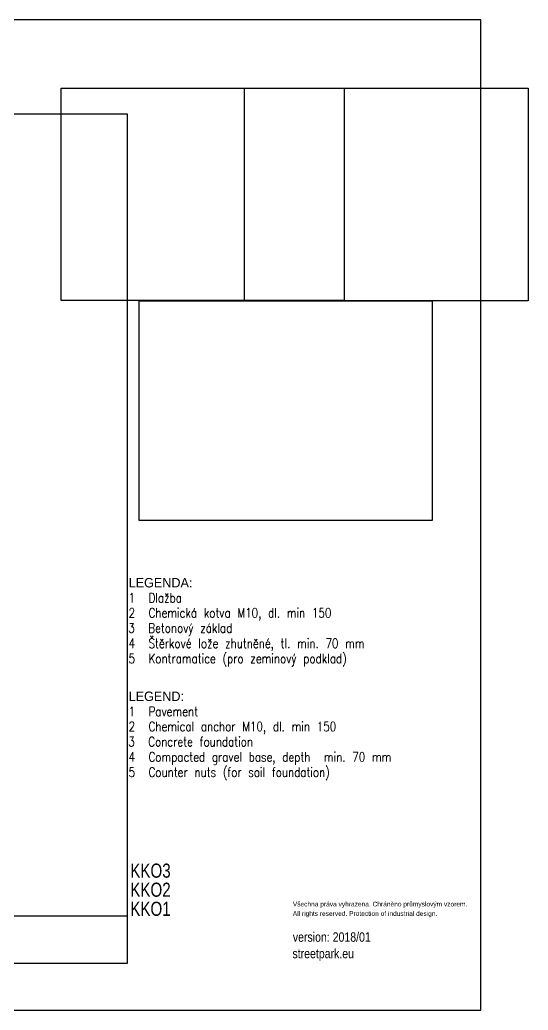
# Model space of a CAD drawing. Header units: millimetres. Extents: x 5064 to 11205, y 3085 to 7285.
# Drawn here: x 9049 to 11205, y 3085 to 7285 of the extents above; entities that cross this region are included whole.
import ezdxf

# ---------------------------------------------------------------- set-up
doc = ezdxf.new("R2010")
doc.units = ezdxf.units.MM
doc.header["$LTSCALE"] = 0.3
doc.layers.add('Nekreslit', color=6, linetype='Continuous', plot=False)
doc.styles.add('SEACAD_Arial', font='arial.ttf', dxfattribs={"width": 0.8})
doc.styles.add('SLDTEXTSTYLE1', font='TXT', dxfattribs={"width": 0.605, "bigfont": 'bigfont'})
picture_1 = doc.add_image_def('image1.jpg', size_in_pixel=(800, 600))
picture_2 = doc.add_image_def('image2.jpg', size_in_pixel=(800, 600))
picture_3 = doc.add_image_def('image3.jpg', size_in_pixel=(800, 600))

msp = doc.modelspace()

# ---------------------------------------------------------------- linework, layer by layer
at = {"layer": 'Nekreslit'}
msp.add_line((5464.4, 3485.3), (9504.4, 3485.3), dxfattribs=at)
for points in [[(5064.4, 3085.3), (11004.4, 3085.3), (11004.4, 7285.3), (5064.4, 7285.3)], [(5465.4, 3285.3), (9505.4, 3285.3), (9505.4, 6885.3), (5465.4, 6885.3)]]:
    msp.add_lwpolyline(points, close=True, dxfattribs=at)

# ---------------------------------------------------------------- texts
for s, p in [('LEGENDA:', (9510.6, 4878.1)), ('LEGEND:', (9510.6, 4396.4))]:
    msp.add_text(s, height=40).set_placement(p)
at = {"width": 0.8}
for s, height, style, p in [('1  Dlažba', 40, 'SLDTEXTSTYLE1', (9510.6, 4813.8)), ('2  Chemická kotva M10, dl. min 150', 40, 'SLDTEXTSTYLE1', (9510.6, 4750.3)), ('3  Betonový základ', 40, 'SLDTEXTSTYLE1', (9509.4, 4685.8)), ('4  Štěrkové lože zhutněné, tl. min. 70 mm', 40, 'SLDTEXTSTYLE1', (9510.6, 4621.1)), ('5  Kontramatice (pro zeminový podklad)', 40, 'SLDTEXTSTYLE1', (9510.6, 4556.5)), ('1  Pavement', 40, 'SLDTEXTSTYLE1', (9510.6, 4332.1)), ('2  Chemical anchor M10, dl. min 150', 40, 'SLDTEXTSTYLE1', (9510.6, 4268.6)), ('3  Concrete foundation', 40, 'SLDTEXTSTYLE1', (9509.4, 4204)), ('4  Compacted gravel base, depth  min. 70 mm', 40, 'SLDTEXTSTYLE1', (9510.6, 4139.3)), ('5  Counter nuts (for soil foundation)', 40, 'SLDTEXTSTYLE1', (9510.6, 4074.7)), ('Všechna práva vyhrazena. Chráněno průmyslovým vzorem.', 20, 'SEACAD_Arial', (10206.7, 3525.3)), ('All rights reserved. Protection of industrial design.', 20, 'SEACAD_Arial', (10206.7, 3485.3)), ('version: 2018/01', 40, 'SEACAD_Arial', (10206.7, 3375.5)), ('streetpark.eu', 40, 'SEACAD_Arial', (10205.1, 3305.6))]:
    msp.add_text(s, height=height, dxfattribs=dict(at, style=style)).set_placement(p)
for s, p in [('KKO3', (9517.6, 3647.1)), ('KKO2', (9517.6, 3566.2)), ('KKO1', (9517.6, 3485.3))]:
    msp.add_text(s, height=60, dxfattribs=at).set_placement(p)

# ---------------------------------------------------------------- pictures from other files: only their frames are drawn
at = {"color": 7, "true_color": 0xffffff}
image = msp.add_image(picture_1, insert=(9224.5, 6095.6), size_in_units=(1200, 900), dxfattribs=dict(at, brightness=40, contrast=45))
image.dxf.flags = 7
image = msp.add_image(picture_2, insert=(10002.5, 6094.1), size_in_units=(1202, 901.5), dxfattribs=dict(at, brightness=40, contrast=45))
image.dxf.flags = 7
image = msp.add_image(picture_3, insert=(9555.8, 5162.6), size_in_units=(1242, 931.5), dxfattribs=dict(at, brightness=40, contrast=45))
image.dxf.flags = 7

doc.saveas('drawing.dxf')
